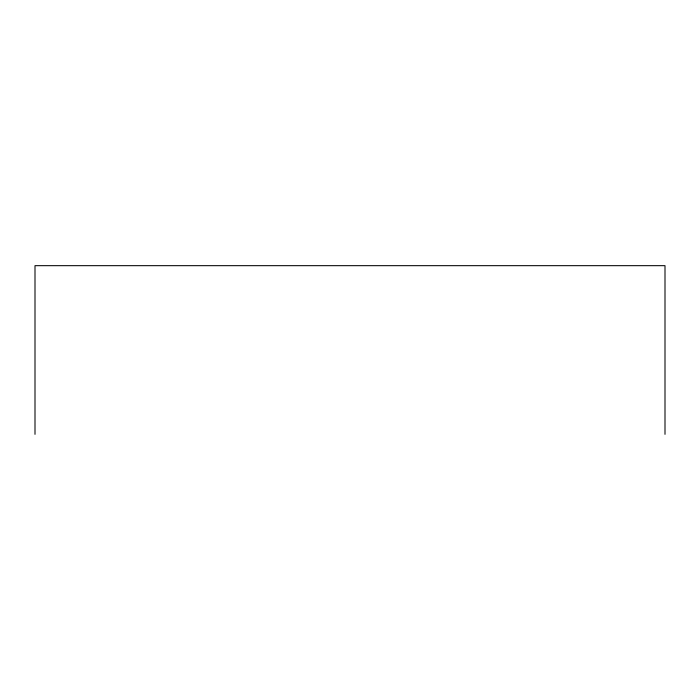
<?xml version="1.0" encoding="UTF-8"?>
<svg xmlns="http://www.w3.org/2000/svg" width="700" height="700" viewBox="0 0 700 700"><rect width="100%" height="100%" fill="white"/><g stroke="black" fill="none" stroke-linecap="round" stroke-linejoin="round"><path stroke-width="1.05" d="M665 434.332L665 265.668L35 265.668L35 434.332"/></g></svg>
